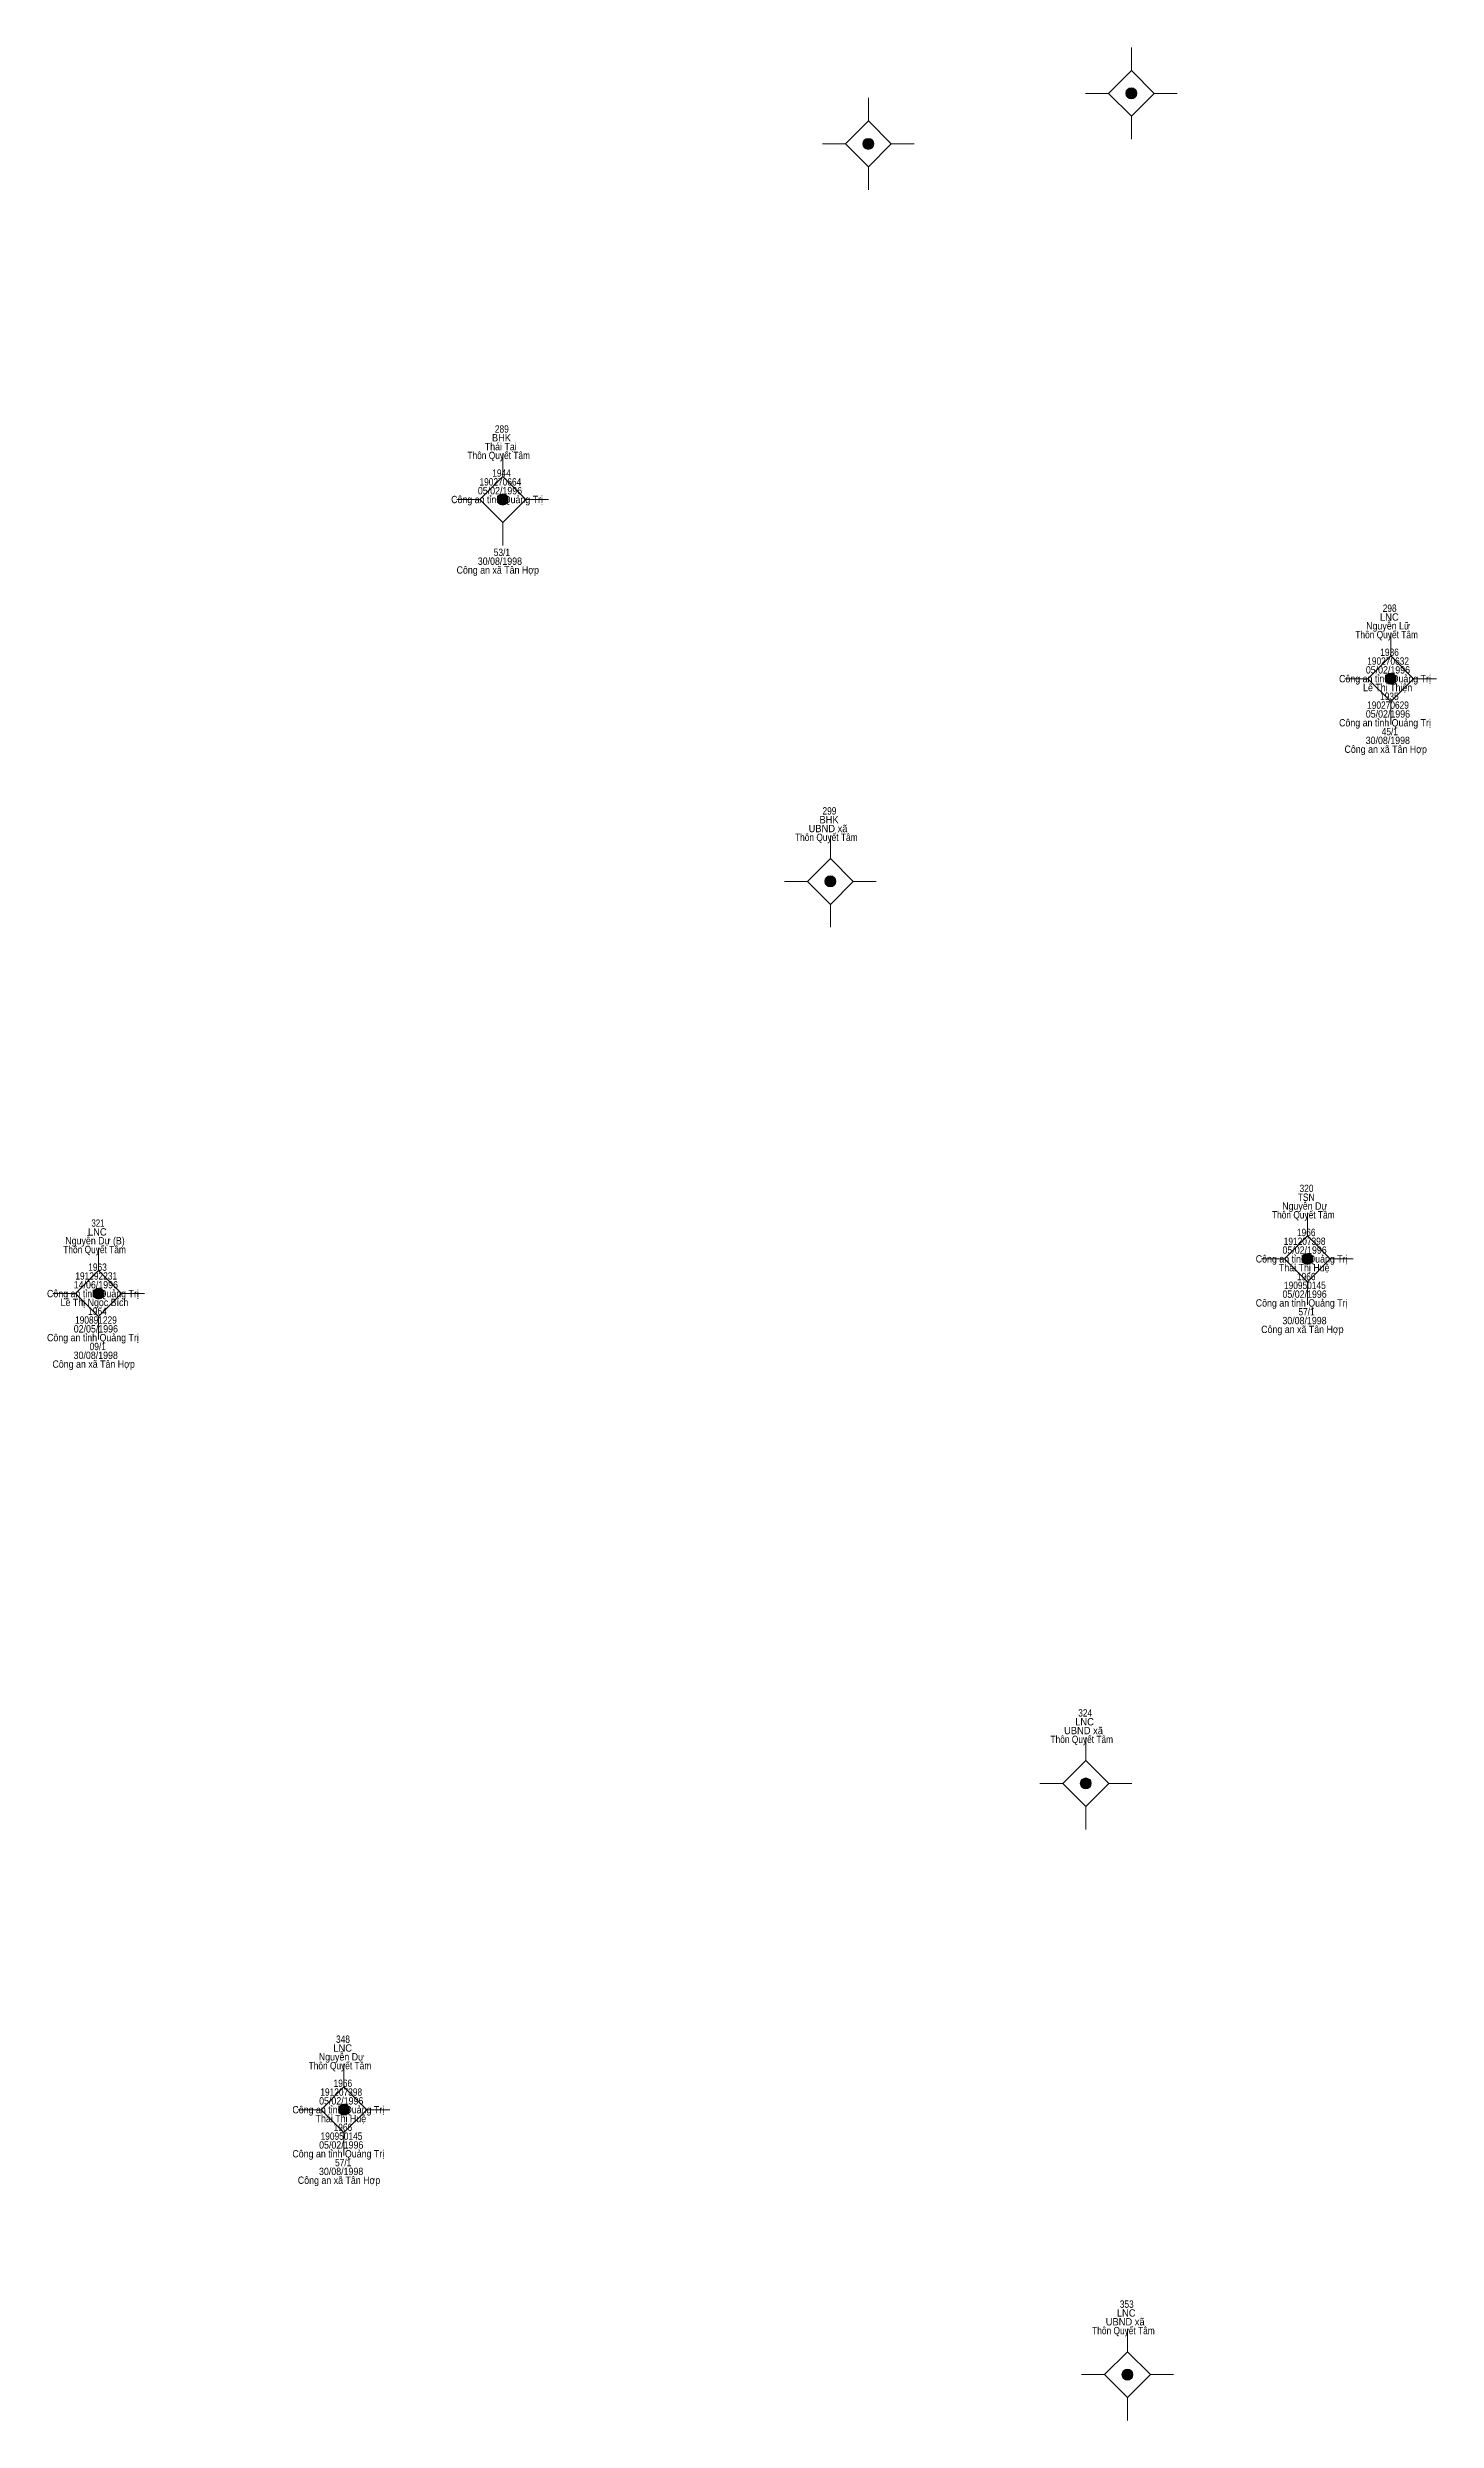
# Model space of a CAD drawing. Header units: metres. Extents: x 550999 to 552168, y 1840994 to 1841978.
# Drawn here: x 551082.3 to 551158, y 1841009.9 to 1841139.2 of the extents above; entities that cross this region are included whole.
import ezdxf
from ezdxf.enums import TextEntityAlignment as Align

# ---------------------------------------------------------------- set-up
doc = ezdxf.new("R2010")
doc.units = ezdxf.units.M
doc.header["$LTSCALE"] = 0.16
doc.layers.add('11', color=7, linetype='Continuous', lineweight=13)
doc.layers.add('15', color=7, linetype='Continuous')

msp = doc.modelspace()

# ---------------------------------------------------------------- hatches: boundary and pattern name
at = {"layer": '11'}
for points in [[(551141.6395, 1841136.7, 1), (551141.0395, 1841136.7, 1)], [(551127.3095, 1841133.95, 1), (551126.7095, 1841133.95, 1)], [(551107.3895, 1841114.58, 1), (551106.7895, 1841114.58, 1)], [(551155.7695, 1841104.82, 1), (551155.1695, 1841104.82, 1)], [(551125.2395, 1841093.78, 1), (551124.6395, 1841093.78, 1)], [(551151.2295, 1841073.22, 1), (551150.6295, 1841073.22, 1)], [(551085.3695, 1841071.33, 1), (551084.7695, 1841071.33, 1)], [(551139.1595, 1841044.65, 1), (551138.5595, 1841044.65, 1)], [(551098.7395, 1841026.88, 1), (551098.1395, 1841026.88, 1)], [(551141.4295, 1841012.45, 1), (551140.8295, 1841012.45, 1)]]:
    msp.add_hatch(color=256, dxfattribs=at).paths.add_polyline_path(points)

# ---------------------------------------------------------------- linework, layer by layer
for p, q in [((551141.34, 1841139.2), (551141.34, 1841137.95)), ((551140.09, 1841136.7), (551138.84, 1841136.7)), ((551143.84, 1841136.7), (551142.59, 1841136.7)), ((551127.01, 1841136.45), (551127.01, 1841135.2)), ((551141.34, 1841135.45), (551141.34, 1841134.2)), ((551125.76, 1841133.95), (551124.51, 1841133.95)), ((551129.51, 1841133.95), (551128.26, 1841133.95)), ((551127.01, 1841132.7), (551127.01, 1841131.45)), ((551107.09, 1841117.08), (551107.09, 1841115.83)), ((551105.84, 1841114.58), (551104.59, 1841114.58)), ((551109.59, 1841114.58), (551108.34, 1841114.58)), ((551107.09, 1841113.33), (551107.09, 1841112.08)), ((551155.47, 1841107.32), (551155.47, 1841106.07)), ((551154.22, 1841104.82), (551152.97, 1841104.82)), ((551157.97, 1841104.82), (551156.72, 1841104.82)), ((551155.47, 1841103.57), (551155.47, 1841102.32)), ((551124.94, 1841096.28), (551124.94, 1841095.03)), ((551123.69, 1841093.78), (551122.44, 1841093.78)), ((551127.44, 1841093.78), (551126.19, 1841093.78)), ((551124.94, 1841092.53), (551124.94, 1841091.28)), ((551150.93, 1841075.72), (551150.93, 1841074.47)), ((551085.07, 1841073.83), (551085.07, 1841072.58)), ((551149.68, 1841073.22), (551148.43, 1841073.22)), ((551153.43, 1841073.22), (551152.18, 1841073.22)), ((551150.93, 1841071.97), (551150.93, 1841070.72)), ((551083.82, 1841071.33), (551082.57, 1841071.33)), ((551087.57, 1841071.33), (551086.32, 1841071.33)), ((551085.07, 1841070.08), (551085.07, 1841068.83)), ((551138.86, 1841047.15), (551138.86, 1841045.9)), ((551137.61, 1841044.65), (551136.36, 1841044.65)), ((551141.36, 1841044.65), (551140.11, 1841044.65)), ((551138.86, 1841043.4), (551138.86, 1841042.15)), ((551098.44, 1841029.38), (551098.44, 1841028.13)), ((551097.19, 1841026.88), (551095.94, 1841026.88)), ((551100.94, 1841026.88), (551099.69, 1841026.88)), ((551098.44, 1841025.63), (551098.44, 1841024.38)), ((551141.13, 1841014.95), (551141.13, 1841013.7)), ((551139.88, 1841012.45), (551138.63, 1841012.45)), ((551143.63, 1841012.45), (551142.38, 1841012.45)), ((551141.13, 1841011.2), (551141.13, 1841009.95))]:
    msp.add_line(p, q, dxfattribs=at)
for points in [[(551141.34, 1841137.95), (551140.09, 1841136.7), (551141.34, 1841135.45), (551142.59, 1841136.7)], [(551127.01, 1841135.2), (551125.76, 1841133.95), (551127.01, 1841132.7), (551128.26, 1841133.95)], [(551107.09, 1841115.83), (551105.84, 1841114.58), (551107.09, 1841113.33), (551108.34, 1841114.58)], [(551155.47, 1841106.07), (551154.22, 1841104.82), (551155.47, 1841103.57), (551156.72, 1841104.82)], [(551124.94, 1841095.03), (551123.69, 1841093.78), (551124.94, 1841092.53), (551126.19, 1841093.78)], [(551150.93, 1841074.47), (551149.68, 1841073.22), (551150.93, 1841071.97), (551152.18, 1841073.22)], [(551085.07, 1841072.58), (551083.82, 1841071.33), (551085.07, 1841070.08), (551086.32, 1841071.33)], [(551138.86, 1841045.9), (551137.61, 1841044.65), (551138.86, 1841043.4), (551140.11, 1841044.65)], [(551098.44, 1841028.13), (551097.19, 1841026.88), (551098.44, 1841025.63), (551099.69, 1841026.88)], [(551141.13, 1841013.7), (551139.88, 1841012.45), (551141.13, 1841011.2), (551142.38, 1841012.45)]]:
    msp.add_lwpolyline(points, close=True, dxfattribs=at)
for centre in [(551141.3395, 1841136.7), (551127.0095, 1841133.95), (551107.0895, 1841114.58), (551155.4695, 1841104.82), (551124.9395, 1841093.78), (551150.9295, 1841073.22), (551085.0695, 1841071.33), (551138.8595, 1841044.65), (551098.4395, 1841026.88), (551141.1295, 1841012.45)]:
    msp.add_circle(centre, 0.3, dxfattribs=at)

# ---------------------------------------------------------------- texts
at = {"layer": '15'}
for s, width, p in [('289', 0.85, (551107.04, 1841118.22)), ('Thôn Quyết Tâm', 0.85, (551106.87, 1841116.78)), ('Thái Tại', 0.9, (551106.98, 1841117.26)), ('BHK', 0.95, (551107.02, 1841117.74)), ('1944', 0.85, (551107.025, 1841115.82)), ('Công an tỉnh Quảng Trị', 0.9, (551106.78, 1841114.38)), ('05/02/1996', 0.9, (551106.94, 1841114.86)), ('190270664', 0.85, (551106.96, 1841115.34)), ('Công an xã Tân Hợp', 0.9, (551106.82, 1841110.54)), ('30/08/1998', 0.9, (551106.935, 1841111.02)), ('53/1', 0.85, (551107.045, 1841111.5)), ('LNC', 0.95, (551155.4, 1841107.98)), ('298', 0.85, (551155.415, 1841108.46)), ('Thôn Quyết Tâm', 0.85, (551155.25, 1841107.02)), ('Nguyễn Lữ', 0.9, (551155.325, 1841107.5)), ('05/02/1996', 0.9, (551155.32, 1841105.1)), ('190270632', 0.85, (551155.33, 1841105.58)), ('1936', 0.85, (551155.41, 1841106.06)), ('Công an tỉnh Quảng Trị', 0.9, (551155.16, 1841104.62)), ('Lê Thị Thiện', 0.9, (551155.305, 1841104.14)), ('05/02/1996', 0.9, (551155.32, 1841102.7)), ('190270629', 0.85, (551155.325, 1841103.18)), ('1935', 0.85, (551155.4, 1841103.66)), ('Công an tỉnh Quảng Trị', 0.9, (551155.16, 1841102.22)), ('30/08/1998', 0.9, (551155.315, 1841101.26)), ('45/1', 0.85, (551155.425, 1841101.74)), ('Công an xã Tân Hợp', 0.9, (551155.2, 1841100.78)), ('299', 0.85, (551124.89, 1841097.42)), ('UBND xã', 0.95, (551124.815, 1841096.46)), ('BHK', 0.95, (551124.87, 1841096.94)), ('Thôn Quyết Tâm', 0.85, (551124.72, 1841095.98)), ('320', 0.85, (551150.885, 1841076.86)), ('Thôn Quyết Tâm', 0.85, (551150.71, 1841075.42)), ('Nguyễn Dự', 0.9, (551150.79, 1841075.9)), ('TSN', 0.85, (551150.865, 1841076.38)), ('Nguyễn Dự (B)', 0.9, (551084.875, 1841074.01)), ('LNC', 0.95, (551085, 1841074.49)), ('321', 0.8, (551085.035, 1841074.97)), ('1966', 0.85, (551150.87, 1841074.46)), ('Thôn Quyết Tâm', 0.85, (551084.85, 1841073.53)), ('Công an tỉnh Quảng Trị', 0.9, (551150.62, 1841073.02)), ('05/02/1996', 0.9, (551150.78, 1841073.5)), ('191207398', 0.85, (551150.78, 1841073.98)), ('14/06/1996', 0.9, (551084.92, 1841071.61)), ('191292231', 0.85, (551084.94, 1841072.09)), ('1963', 0.85, (551085.01, 1841072.57)), ('Thái Thị Huệ', 0.9, (551150.76, 1841072.54)), ('190950145', 0.85, (551150.795, 1841071.58)), ('1966', 0.85, (551150.87, 1841072.06)), ('Công an tỉnh Quảng Trị', 0.9, (551084.76, 1841071.13)), ('Lê Thị Ngọc Bích', 0.9, (551084.845, 1841070.65)), ('Công an tỉnh Quảng Trị', 0.9, (551150.62, 1841070.62)), ('05/02/1996', 0.9, (551150.78, 1841071.1)), ('02/05/1996', 0.9, (551084.92, 1841069.21)), ('190891229', 0.85, (551084.925, 1841069.69)), ('1964', 0.85, (551085.005, 1841070.17)), ('Công an xã Tân Hợp', 0.9, (551150.66, 1841069.18)), ('30/08/1998', 0.9, (551150.775, 1841069.66)), ('57/1', 0.85, (551150.885, 1841070.14)), ('Công an tỉnh Quảng Trị', 0.9, (551084.76, 1841068.73)), ('30/08/1998', 0.9, (551084.915, 1841067.77)), ('09/1', 0.85, (551085.025, 1841068.25)), ('Công an xã Tân Hợp', 0.9, (551084.8, 1841067.29)), ('324', 0.85, (551138.825, 1841048.29)), ('UBND xã', 0.95, (551138.735, 1841047.33)), ('LNC', 0.95, (551138.79, 1841047.81)), ('Thôn Quyết Tâm', 0.85, (551138.64, 1841046.85)), ('348', 0.85, (551098.385, 1841030.52)), ('Thôn Quyết Tâm', 0.85, (551098.22, 1841029.08)), ('Nguyễn Dự', 0.9, (551098.3, 1841029.56)), ('LNC', 0.95, (551098.37, 1841030.04)), ('191207398', 0.85, (551098.29, 1841027.64)), ('1966', 0.85, (551098.38, 1841028.12)), ('Công an tỉnh Quảng Trị', 0.9, (551098.13, 1841026.68)), ('05/02/1996', 0.9, (551098.29, 1841027.16)), ('Thái Thị Huệ', 0.9, (551098.27, 1841026.2)), ('190950145', 0.85, (551098.305, 1841025.24)), ('1966', 0.85, (551098.38, 1841025.72)), ('Công an tỉnh Quảng Trị', 0.9, (551098.13, 1841024.28)), ('05/02/1996', 0.9, (551098.29, 1841024.76)), ('57/1', 0.85, (551098.395, 1841023.8)), ('Công an xã Tân Hợp', 0.9, (551098.17, 1841022.84)), ('30/08/1998', 0.9, (551098.285, 1841023.32)), ('353', 0.85, (551141.09, 1841016.09)), ('Thôn Quyết Tâm', 0.85, (551140.91, 1841014.65)), ('UBND xã', 0.95, (551141.005, 1841015.13)), ('LNC', 0.95, (551141.06, 1841015.61))]:
    msp.add_text(s, height=0.4, dxfattribs=dict(at, width=width)).set_placement(p, align=Align.CENTER)

doc.saveas('drawing.dxf')
